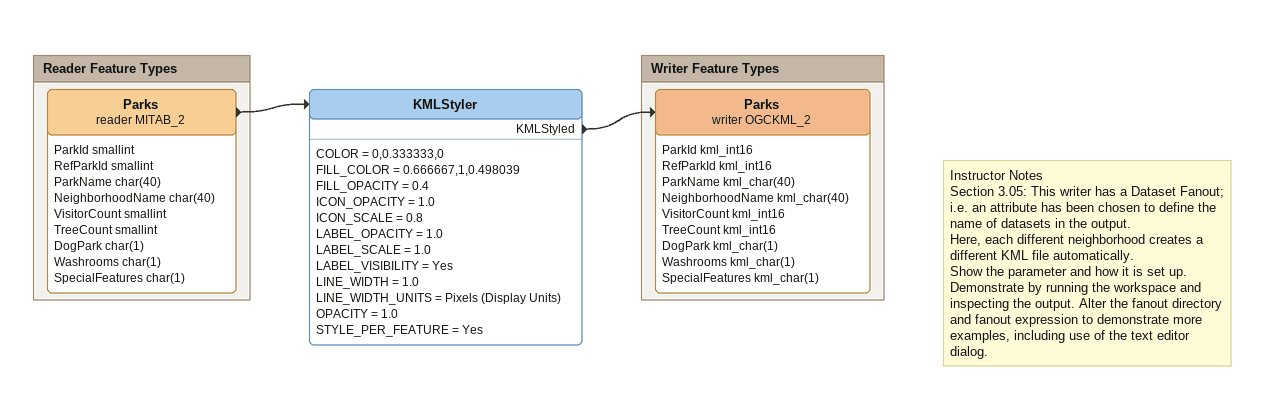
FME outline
Note: Instructor Notes / Section 3.05: This writer has a Dataset Fanout; i.e. an attribute has been chosen to define the name of datasets in the output. / Here, each different neighborhood creates a different KML file automatically. / Show the parameter and how it is set up. Demonstrate by running the workspace and inspecting the output. Alter the fanout directory and fanout expression to demonstrate more examples, including use of the text editor dialog.
KMLStyler
    COLOR = 0,0.333333,0
    FILL_COLOR = 0.666667,1,0.498039
    FILL_OPACITY = 0.4
    ICON_OPACITY = 1.0
    ICON_SCALE = 0.8
    LABEL_OPACITY = 1.0
    LABEL_SCALE = 1.0
    LABEL_VISIBILITY = Yes
    LINE_WIDTH = 1.0
    LINE_WIDTH_UNITS = Pixels (Display Units)
    OPACITY = 1.0
    STYLE_PER_FEATURE = Yes
    KMLStyled -> Parks (writer OGCKML_2)

Bookmark: Reader Feature Types
Parks (reader MITAB_2)
    attributes: ParkId smallint, RefParkId smallint, ParkName char(40), NeighborhoodName char(40), VisitorCount smallint, TreeCount smallint, DogPark char(1), Washrooms char(1), SpecialFeatures char(1)
    -> KMLStyler

Bookmark: Writer Feature Types
Parks (writer OGCKML_2)
    attributes: ParkId kml_int16, RefParkId kml_int16, ParkName kml_char(40), NeighborhoodName kml_char(40), VisitorCount kml_int16, TreeCount kml_int16, DogPark kml_char(1), Washrooms kml_char(1), SpecialFeatures kml_char(1)
